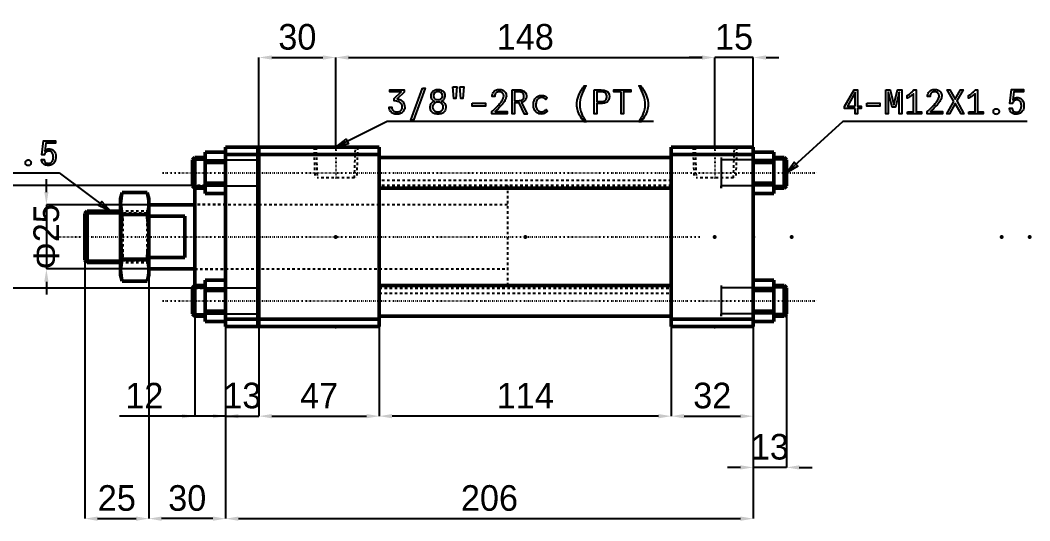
# Model space of a CAD drawing. Header units: millimetres. Extents: x -38 to 576, y -500 to 88.
# Drawn here: x 181.8 to 576, y -107.3 to 88.1 of the extents above; entities that cross this region are included whole.
import ezdxf

# ---------------------------------------------------------------- set-up
doc = ezdxf.new("R2010")
doc.units = ezdxf.units.MM
doc.linetypes.add('Center', pattern=[1.5, 0.45, -0.5, 0.05, -0.5])
doc.linetypes.add('Dashed', pattern=[2, 1, -1])
for name, color, linetype, lineweight in [('2d ConnectionPoints', 7, 'Continuous', 50), ('AM_0', 7, 'Continuous', 50), ('AM_5', 3, 'Continuous', 25), ('AM_7', 7, 'Center', 25), ('AM_9', 6, 'Dashed', 25)]:
    doc.layers.add(name, color=color, linetype=linetype, lineweight=lineweight)
doc.dimstyles.new('ISO-25', dxfattribs={"dimtxt": 2.5, "dimasz": 2.5, "dimexe": 1.25, "dimexo": 0.625, "dimtad": 1, "dimtxsty": 'Standard', "dimcen": 2.5, "dimadec": 0, "dimazin": 0, "dimtfac": 1, "dimtmove": 0, "dimatfit": 3, "dimfxl": 1, "dimarcsym": 0})

# ---------------------------------------------------------------- blocks, each defined once
blk = doc.blocks.new('1_HC_M20X1_5NUT_0_in_HC210_A_SD_40_50_0_A_0__2')
at = {"layer": 'AM_0'}
for p, q in [((-53.38, 17.32), (-54, 15)), ((-53.38, 17.32), (-43.62, 17.32)), ((-43, 15), (-43.62, 17.32)), ((-54, 15), (-54, -15)), ((-43, 15), (-43, -15)), ((-53.38, 8.66), (-43.62, 8.66)), ((-53.38, -8.66), (-43.62, -8.66)), ((-54, -15), (-53.38, -17.32)), ((-43.62, -17.32), (-43, -15)), ((-53.38, -17.32), (-43.62, -17.32))]:
    blk.add_line(p, q, dxfattribs=at)
for points in [[(-53.38, 17.32), (-53.64, 16.24), (-53.83, 15.17), (-53.96, 14.08), (-54, 12.99)], [(-43, 12.99), (-43.04, 14.07), (-43.16, 15.16), (-43.36, 16.24), (-43.62, 17.32)], [(-54, 12.99), (-53.96, 11.91), (-53.84, 10.83), (-53.64, 9.74), (-53.38, 8.66)], [(-43.62, 8.66), (-43.36, 9.74), (-43.17, 10.82), (-43.04, 11.9), (-43, 12.99)], [(-53.38, 8.66), (-53.64, 6.51), (-53.83, 4.35), (-53.96, 2.18), (-54, 0)], [(-43, 0), (-43.04, 2.23), (-43.17, 4.46), (-43.37, 6.56), (-43.62, 8.66)], [(-54, 0), (-53.96, -2.23), (-53.83, -4.46), (-53.63, -6.56), (-53.38, -8.66)], [(-43.62, -8.66), (-43.36, -6.51), (-43.17, -4.35), (-43.04, -2.18), (-43, 0)], [(-53.38, -8.66), (-53.64, -9.74), (-53.83, -10.82), (-53.96, -11.9), (-54, -12.99)], [(-43, -12.99), (-43.04, -11.91), (-43.16, -10.83), (-43.36, -9.74), (-43.62, -8.66)], [(-54, -12.99), (-53.96, -14.07), (-53.84, -15.16), (-53.64, -16.24), (-53.38, -17.32)], [(-43.62, -17.32), (-43.36, -16.24), (-43.17, -15.17), (-43.04, -14.08), (-43, -12.99)]]:
    blk.add_lwpolyline(points, dxfattribs=at)
at = {"layer": 'AM_5', "linetype": 'Dashed'}
for p, q in [((-43, 10), (-54, 10)), ((-43, -10), (-54, -10))]:
    blk.add_line(p, q, dxfattribs=at)
at = {"layer": 'AM_9'}
for p, q in [((-53.19, 9.19), (-54, 10)), ((-43.81, 9.19), (-53.19, 9.19)), ((-53.19, 9.19), (-53.19, -9.19)), ((-43, 10), (-43.81, 9.19)), ((-43.81, 9.19), (-43.81, -9.19)), ((-54, -10), (-53.19, -9.19)), ((-53.19, -9.19), (-43.81, -9.19)), ((-43.81, -9.19), (-43, -10))]:
    blk.add_line(p, q, dxfattribs=at)
blk = doc.blocks.new('2_HC210_A__40_50_0SD__rod__0_in_HC210_A_SD_40_50_0_A_0__2')
at = {"layer": 'AM_0'}
for p, q in [((-25, 12.5), (-43, 12.5)), ((-67.08, 10), (-68, 9.08)), ((-68, 9.08), (-68, -9.08)), ((-54, 10), (-67.08, 10)), ((-67.08, 10), (-67.08, -10)), ((-29, 8.12), (-43, 8.12)), ((-29, -8.12), (-29, 8.12)), ((-68, -9.08), (-67.08, -10)), ((-67.08, -10), (-54, -10)), ((-29, -8.12), (-43, -8.12)), ((-43, -12.5), (-25, -12.5))]:
    blk.add_line(p, q, dxfattribs=at)
at = {"layer": 'AM_5'}
for p, q in [((-68, 9.08), (-54, 9.08)), ((-68, -9.08), (-54, -9.08))]:
    blk.add_line(p, q, dxfattribs=at)
at = {"layer": 'AM_5', "linetype": 'Dashed'}
for p, q in [((-54, 9.08), (-43, 9.08)), ((-43, 10), (-43, 9.08)), ((-54, -9.08), (-43, -9.08)), ((-43, -10), (-43, -9.08))]:
    blk.add_line(p, q, dxfattribs=at)
at = {"layer": 'AM_7'}
blk.add_line((-79.45, 0), (172.45, 0), dxfattribs=at)
at = {"layer": 'AM_9'}
for p, q in [((161, 20), (97, 20)), ((97, 20), (97, -20)), ((97, 12.5), (-25, 12.5)), ((-43, 10), (-54, 10)), ((-54, -10), (-43, -10)), ((-25, -12.5), (97, -12.5)), ((97, -20), (161, -20))]:
    blk.add_line(p, q, dxfattribs=at)
blk = doc.blocks.new('3_A__SD_40_50_A___0__0_in_HC210_A_SD_40_50_0_A_0__2')
at = {"layer": 'AM_0'}
for p, q in [((-21, 33.03), (-13, 33.03)), ((-21, 16.97), (-21, 33.03)), ((-0.5, 35), (-13, 35)), ((-13, -35), (-13, 35)), ((-0.5, 32.17), (-13, 32.17)), ((-0.5, 35), (-0.5, -35)), ((-0.5, 33), (0, 33)), ((47, 35), (0, 35)), ((0, 35), (0, -35)), ((47, 32.17), (0, 32.17)), ((47, -35), (47, 35)), ((161, -35), (161, 35)), ((193, 35), (161, 35)), ((193, 32.17), (161, 32.17)), ((193, -35), (193, 35)), ((201, 33.03), (193, 33.03)), ((201, 16.97), (201, 33.03)), ((-25.08, 31), (-26, 30.08)), ((-26, 30.08), (-26, 19.92)), ((-21, 31), (-25.08, 31)), ((-25.08, 31), (-25.08, 19)), ((-21, 29.01), (-13, 29.01)), ((0, 31), (-0.5, 31)), ((161, 31), (47, 31)), ((201, 29.01), (193, 29.01)), ((205.08, 31), (201, 31)), ((206, 30.08), (205.08, 31)), ((205.08, 31), (205.08, 19)), ((206, 30.08), (206, 19.92)), ((-0.5, 25.1), (0, 25.1)), ((-26, 19.92), (-25.08, 19)), ((-21, 20.99), (-13, 20.99)), ((-0.5, 23.1), (0, 23.1)), ((201, 20.99), (193, 20.99)), ((205.08, 19), (206, 19.92)), ((-25.08, 19), (-21, 19)), ((-25, -19), (-25, 19)), ((-21, 16.97), (-13, 16.97)), ((47, 19), (161, 19)), ((201, 16.97), (193, 16.97)), ((201, 19), (205.08, 19)), ((-25.08, -19), (-26, -19.92)), ((-21, -19), (-25.08, -19)), ((-25.08, -19), (-25.08, -31)), ((-21, -16.92), (-13, -16.92)), ((-21, -33.08), (-21, -16.92)), ((161, -19), (47, -19)), ((201, -16.92), (193, -16.92)), ((201, -33.08), (201, -16.92)), ((205.08, -19), (201, -19)), ((206, -19.92), (205.08, -19)), ((205.08, -19), (205.08, -31)), ((-26, -19.92), (-26, -30.08)), ((-21, -20.96), (-13, -20.96)), ((-0.5, -23.1), (0, -23.1)), ((201, -20.96), (193, -20.96)), ((206, -19.92), (206, -30.08)), ((0, -25.1), (-0.5, -25.1)), ((-26, -30.08), (-25.08, -31)), ((-25.08, -31), (-21, -31)), ((-21, -29.04), (-13, -29.04)), ((-0.5, -31), (0, -31)), ((47, -31), (161, -31)), ((201, -29.04), (193, -29.04)), ((201, -31), (205.08, -31)), ((205.08, -31), (206, -30.08)), ((-21, -33.08), (-13, -33.08)), ((-0.5, -32.17), (-13, -32.17)), ((-0.5, -35), (-13, -35)), ((-0.5, -33), (0, -33)), ((47, -32.17), (0, -32.17)), ((47, -35), (0, -35)), ((193, -32.17), (161, -32.17)), ((193, -35), (161, -35)), ((201, -33.08), (193, -33.08))]:
    blk.add_line(p, q, dxfattribs=at)
at = {"layer": 'AM_5', "linetype": 'Dashed'}
for p, q in [((21.47, 35), (21.84, 23)), ((38.53, 35), (38.16, 23)), ((169.47, 35), (169.84, 23)), ((186.53, 35), (186.16, 23))]:
    blk.add_line(p, q, dxfattribs=at)
at = {"layer": 'AM_5'}
for p, q in [((-26, 30.08), (-0.5, 30.08)), ((-0.5, 31), (-0.5, 30.08)), ((-0.5, 31), (-0.5, 19)), ((180.5, 31), (180.5, 30.08)), ((180.5, 31), (180.5, 19)), ((206, 30.08), (180.5, 30.08)), ((-26, 19.92), (-0.5, 19.92)), ((-0.5, 19), (-0.5, 19.92)), ((206, 19.92), (180.5, 19.92)), ((180.5, 19), (180.5, 19.92)), ((-0.5, -19), (-0.5, -19.92)), ((-0.5, -19), (-0.5, -31)), ((180.5, -19), (180.5, -19.92)), ((180.5, -19), (180.5, -31)), ((-26, -19.92), (-0.5, -19.92)), ((206, -19.92), (180.5, -19.92)), ((-26, -30.08), (-0.5, -30.08)), ((-0.5, -31), (-0.5, -30.08)), ((206, -30.08), (180.5, -30.08)), ((180.5, -31), (180.5, -30.08))]:
    blk.add_line(p, q, dxfattribs=at)
at = {"layer": 'AM_7'}
for p, q in [((30, 35.6), (30, 22.4)), ((178, 35.6), (178, 22.4)), ((-37.6, 25), (217.6, 25)), ((-37.6, -25), (217.6, -25))]:
    blk.add_line(p, q, dxfattribs=at)
at = {"layer": 'AM_9'}
for p, q in [((22.33, 35), (22.7, 23)), ((37.3, 23), (37.67, 35)), ((170.33, 35), (170.7, 23)), ((185.3, 23), (185.67, 35)), ((-25, 19), (-25, 20)), ((-13, 20), (-25, 20)), ((37.3, 23), (22.7, 23)), ((161, 22), (47, 22)), ((161, 20), (47, 20)), ((185.3, 23), (170.7, 23)), ((-13, 12.6), (-25, 12.6)), ((47, 12.5), (-13, 12.5)), ((-25, -12.6), (-13, -12.6)), ((-13, -12.5), (47, -12.5)), ((-25, -20), (-25, -19)), ((-25, -20), (-13, -20)), ((47, -20), (161, -20)), ((47, -22), (161, -22))]:
    blk.add_line(p, q, dxfattribs=at)
blk = doc.blocks.new('*D24')
at = {"layer": 'AM_5', "color": 0, "lineweight": -2}
for p, q in [((274.98, 38.5), (274.98, 73.5)), ((279.98, 73.5), (299.98, 73.5)), ((304.98, 38.5), (304.98, 73.5))]:
    blk.add_line(p, q, dxfattribs=at)
at = {"layer": 'AM_5', "color": 0}
for points in [[(279.98, 74.33), (279.98, 72.66), (274.98, 73.5)], [(299.98, 72.66), (299.98, 74.33), (304.98, 73.5)]]:
    blk.add_solid(points, dxfattribs=at)
at = {"layer": 'Defpoints', "color": 0}
for p in [(304.98, 73.5), (274.98, 38.5), (304.98, 38.5)]:
    blk.add_point(p, dxfattribs=at)
at = {"layer": 'AM_5', "color": 0, "insert": (289.98, 81.5), "char_height": 10, "attachment_point": 5}
blk.add_mtext('30', dxfattribs=at)
blk = doc.blocks.new('*D25')
at = {"layer": 'AM_5', "color": 0, "lineweight": -2}
for p, q in [((304.98, 38.5), (304.98, 73.5)), ((309.98, 73.5), (447.98, 73.5)), ((452.98, 38.5), (452.98, 73.5))]:
    blk.add_line(p, q, dxfattribs=at)
at = {"layer": 'AM_5', "color": 0}
for points in [[(309.98, 74.33), (309.98, 72.66), (304.98, 73.5)], [(447.98, 72.66), (447.98, 74.33), (452.98, 73.5)]]:
    blk.add_solid(points, dxfattribs=at)
at = {"layer": 'Defpoints', "color": 0}
for p in [(452.98, 73.5), (304.98, 38.5), (452.98, 38.5)]:
    blk.add_point(p, dxfattribs=at)
at = {"layer": 'AM_5', "color": 0, "insert": (378.98, 81.5), "char_height": 10, "attachment_point": 5}
blk.add_mtext('148', dxfattribs=at)
blk = doc.blocks.new('*D26')
at = {"layer": 'AM_5', "color": 0, "lineweight": -2}
for p, q in [((447.98, 73.5), (442.98, 73.5)), ((452.98, 38.5), (452.98, 73.5)), ((467.98, 73.5), (452.98, 73.5)), ((467.98, 38.5), (467.98, 73.5)), ((472.98, 73.5), (477.98, 73.5))]:
    blk.add_line(p, q, dxfattribs=at)
at = {"layer": 'AM_5', "color": 0}
for points in [[(447.98, 72.66), (447.98, 74.33), (452.98, 73.5)], [(472.98, 74.33), (472.98, 72.66), (467.98, 73.5)]]:
    blk.add_solid(points, dxfattribs=at)
at = {"layer": 'Defpoints', "color": 0}
for p in [(452.98, 73.5), (452.98, 38.5), (467.98, 38.5)]:
    blk.add_point(p, dxfattribs=at)
at = {"layer": 'AM_5', "color": 0, "insert": (460.48, 81.5), "char_height": 10, "attachment_point": 5}
blk.add_mtext('15', dxfattribs=at)
blk = doc.blocks.new('*D27')
at = {"layer": 'AM_5', "color": 0, "lineweight": -2}
for p, q in [((249.98, -16.5), (249.98, -66.5)), ((261.98, -31.5), (261.98, -66.5)), ((249.98, -66.5), (220.55, -66.5)), ((261.98, -66.5), (249.98, -66.5)), ((266.98, -66.5), (271.98, -66.5))]:
    blk.add_line(p, q, dxfattribs=at)
at = {"layer": 'AM_5', "color": 0}
for points in [[(244.98, -67.34), (244.98, -65.67), (249.98, -66.5)], [(266.98, -65.67), (266.98, -67.34), (261.98, -66.5)]]:
    blk.add_solid(points, dxfattribs=at)
at = {"layer": 'Defpoints', "color": 0}
for p in [(249.98, -16.5), (261.98, -31.5), (249.98, -66.5)]:
    blk.add_point(p, dxfattribs=at)
at = {"layer": 'AM_5', "color": 0, "insert": (230.21, -58.5), "char_height": 10, "attachment_point": 5}
blk.add_mtext('12', dxfattribs=at)
blk = doc.blocks.new('*D28')
at = {"layer": 'AM_5', "color": 0, "lineweight": -2}
for p, q in [((261.98, -31.5), (261.98, -66.5)), ((274.98, -31.5), (274.98, -66.5)), ((256.98, -66.5), (251.98, -66.5)), ((261.98, -66.5), (274.98, -66.5)), ((279.98, -66.5), (284.98, -66.5))]:
    blk.add_line(p, q, dxfattribs=at)
at = {"layer": 'AM_5', "color": 0}
for points in [[(256.98, -67.34), (256.98, -65.67), (261.98, -66.5)], [(279.98, -65.67), (279.98, -67.34), (274.98, -66.5)]]:
    blk.add_solid(points, dxfattribs=at)
at = {"layer": 'Defpoints', "color": 0}
for p in [(261.98, -31.5), (274.98, -31.5), (274.98, -66.5)]:
    blk.add_point(p, dxfattribs=at)
at = {"layer": 'AM_5', "color": 0, "insert": (268.48, -58.5), "char_height": 10, "attachment_point": 5}
blk.add_mtext('13', dxfattribs=at)
blk = doc.blocks.new('*D29')
at = {"layer": 'AM_5', "color": 0, "lineweight": -2}
for p, q in [((274.98, -31.5), (274.98, -66.5)), ((321.98, -31.5), (321.98, -66.5)), ((279.98, -66.5), (316.98, -66.5))]:
    blk.add_line(p, q, dxfattribs=at)
at = {"layer": 'AM_5', "color": 0}
for points in [[(279.98, -65.67), (279.98, -67.34), (274.98, -66.5)], [(316.98, -67.34), (316.98, -65.67), (321.98, -66.5)]]:
    blk.add_solid(points, dxfattribs=at)
at = {"layer": 'Defpoints', "color": 0}
for p in [(274.98, -31.5), (321.98, -31.5), (321.98, -66.5)]:
    blk.add_point(p, dxfattribs=at)
at = {"layer": 'AM_5', "color": 0, "insert": (298.48, -58.5), "char_height": 10, "attachment_point": 5}
blk.add_mtext('47', dxfattribs=at)
blk = doc.blocks.new('*D30')
at = {"layer": 'AM_5', "color": 0, "lineweight": -2}
for p, q in [((435.98, -31.5), (435.98, -66.5)), ((467.98, -31.5), (467.98, -66.5)), ((440.98, -66.5), (462.98, -66.5))]:
    blk.add_line(p, q, dxfattribs=at)
at = {"layer": 'AM_5', "color": 0}
for points in [[(440.98, -65.67), (440.98, -67.34), (435.98, -66.5)], [(462.98, -67.34), (462.98, -65.67), (467.98, -66.5)]]:
    blk.add_solid(points, dxfattribs=at)
at = {"layer": 'Defpoints', "color": 0}
for p in [(435.98, -31.5), (467.98, -31.5), (467.98, -66.5)]:
    blk.add_point(p, dxfattribs=at)
at = {"layer": 'AM_5', "color": 0, "insert": (451.98, -58.5), "char_height": 10, "attachment_point": 5}
blk.add_mtext('32', dxfattribs=at)
blk = doc.blocks.new('*D31')
at = {"layer": 'AM_5', "color": 0, "lineweight": -2}
for p, q in [((321.98, -31.5), (321.98, -66.5)), ((435.98, -31.5), (435.98, -66.5)), ((430.98, -66.5), (326.98, -66.5))]:
    blk.add_line(p, q, dxfattribs=at)
at = {"layer": 'AM_5', "color": 0}
for points in [[(326.98, -65.67), (326.98, -67.34), (321.98, -66.5)], [(430.98, -67.34), (430.98, -65.67), (435.98, -66.5)]]:
    blk.add_solid(points, dxfattribs=at)
at = {"layer": 'Defpoints', "color": 0}
for p in [(321.98, -31.5), (435.98, -31.5), (321.98, -66.5)]:
    blk.add_point(p, dxfattribs=at)
at = {"layer": 'AM_5', "color": 0, "insert": (378.98, -58.5), "char_height": 10, "attachment_point": 5}
blk.add_mtext('114', dxfattribs=at)
blk = doc.blocks.new('*D32')
at = {"layer": 'AM_5', "color": 0, "lineweight": -2}
for p, q in [((480.98, -21.5), (480.98, -86.5)), ((467.98, -31.5), (467.98, -86.5)), ((462.98, -86.5), (457.98, -86.5)), ((480.98, -86.5), (467.98, -86.5)), ((485.98, -86.5), (490.98, -86.5))]:
    blk.add_line(p, q, dxfattribs=at)
at = {"layer": 'AM_5', "color": 0}
for points in [[(462.98, -87.34), (462.98, -85.67), (467.98, -86.5)], [(485.98, -85.67), (485.98, -87.34), (480.98, -86.5)]]:
    blk.add_solid(points, dxfattribs=at)
at = {"layer": 'Defpoints', "color": 0}
for p in [(480.98, -21.5), (467.98, -31.5), (467.98, -86.5)]:
    blk.add_point(p, dxfattribs=at)
at = {"layer": 'AM_5', "color": 0, "insert": (474.48, -78.5), "char_height": 10, "attachment_point": 5}
blk.add_mtext('13', dxfattribs=at)
blk = doc.blocks.new('*D33')
at = {"layer": 'AM_5', "color": 0, "lineweight": -2}
for p, q in [((206.98, -6.5), (206.98, -106.5)), ((231.98, -9), (231.98, -106.5)), ((211.98, -106.5), (226.98, -106.5))]:
    blk.add_line(p, q, dxfattribs=at)
at = {"layer": 'AM_5', "color": 0}
for points in [[(211.98, -105.67), (211.98, -107.34), (206.98, -106.5)], [(226.98, -107.34), (226.98, -105.67), (231.98, -106.5)]]:
    blk.add_solid(points, dxfattribs=at)
at = {"layer": 'Defpoints', "color": 0}
for p in [(206.98, -6.5), (231.98, -9), (231.98, -106.5)]:
    blk.add_point(p, dxfattribs=at)
at = {"layer": 'AM_5', "color": 0, "insert": (219.48, -98.5), "char_height": 10, "attachment_point": 5}
blk.add_mtext('25', dxfattribs=at)
blk = doc.blocks.new('*D34')
at = {"layer": 'AM_5', "color": 0, "lineweight": -2}
for p, q in [((231.98, -9), (231.98, -106.5)), ((261.98, -31.5), (261.98, -106.5)), ((256.98, -106.5), (236.98, -106.5))]:
    blk.add_line(p, q, dxfattribs=at)
at = {"layer": 'AM_5', "color": 0}
for points in [[(236.98, -105.67), (236.98, -107.34), (231.98, -106.5)], [(256.98, -107.34), (256.98, -105.67), (261.98, -106.5)]]:
    blk.add_solid(points, dxfattribs=at)
at = {"layer": 'Defpoints', "color": 0}
for p in [(231.98, -9), (261.98, -31.5), (231.98, -106.5)]:
    blk.add_point(p, dxfattribs=at)
at = {"layer": 'AM_5', "color": 0, "insert": (246.98, -98.5), "char_height": 10, "attachment_point": 5}
blk.add_mtext('30', dxfattribs=at)
blk = doc.blocks.new('*D35')
at = {"layer": 'AM_5', "color": 0, "lineweight": -2}
for p, q in [((261.98, -31.5), (261.98, -106.5)), ((467.98, -31.5), (467.98, -106.5)), ((266.98, -106.5), (462.98, -106.5))]:
    blk.add_line(p, q, dxfattribs=at)
at = {"layer": 'AM_5', "color": 0}
for points in [[(266.98, -105.67), (266.98, -107.34), (261.98, -106.5)], [(462.98, -107.34), (462.98, -105.67), (467.98, -106.5)]]:
    blk.add_solid(points, dxfattribs=at)
at = {"layer": 'Defpoints', "color": 0}
for p in [(261.98, -31.5), (467.98, -31.5), (467.98, -106.5)]:
    blk.add_point(p, dxfattribs=at)
at = {"layer": 'AM_5', "color": 0, "insert": (364.98, -98.5), "char_height": 10, "attachment_point": 5}
blk.add_mtext('206', dxfattribs=at)
blk = doc.blocks.new('*D36')
at = {"layer": 'AM_5', "color": 0, "lineweight": -2}
for p, q in [((191.98, 21), (191.98, 26)), ((231.98, 16), (191.98, 16)), ((191.98, 16), (191.98, -9)), ((231.98, -9), (191.98, -9)), ((191.98, -14), (191.98, -19))]:
    blk.add_line(p, q, dxfattribs=at)
at = {"layer": 'AM_5', "color": 0}
for points in [[(191.15, 21), (192.81, 21), (191.98, 16)], [(192.81, -14), (191.15, -14), (191.98, -9)]]:
    blk.add_solid(points, dxfattribs=at)
at = {"layer": 'Defpoints', "color": 0}
for p in [(231.98, 16), (191.98, -9), (231.98, -9)]:
    blk.add_point(p, dxfattribs=at)
at = {"layer": 'AM_5', "color": 0, "insert": (191.98, 3.5), "char_height": 10, "attachment_point": 5, "rotation": 90}
blk.add_mtext('Φ25', dxfattribs=at)
blk = doc.blocks.new('*D37')
at = {"layer": 'AM_5', "color": 0, "lineweight": -2}
for p, q in [((171.98, 28.5), (171.98, 33.5)), ((249.98, 23.5), (171.98, 23.5)), ((171.98, 23.5), (171.98, 20)), ((171.98, -16.5), (171.98, -13.01)), ((249.98, -16.5), (171.98, -16.5)), ((171.98, -21.5), (171.98, -26.5))]:
    blk.add_line(p, q, dxfattribs=at)
at = {"layer": 'AM_5', "color": 0}
for points in [[(171.15, 28.5), (172.81, 28.5), (171.98, 23.5)], [(172.81, -21.5), (171.15, -21.5), (171.98, -16.5)]]:
    blk.add_solid(points, dxfattribs=at)
at = {"layer": 'Defpoints', "color": 0}
for p in [(249.98, 23.5), (171.98, -16.5), (249.98, -16.5)]:
    blk.add_point(p, dxfattribs=at)
at = {"layer": 'AM_5', "color": 0, "insert": (171.98, 3.5), "char_height": 10, "attachment_point": 5, "rotation": 90}
blk.add_mtext('Φ40', dxfattribs=at)

msp = doc.modelspace()

# ---------------------------------------------------------------- linework, layer by layer
at = {"layer": '2d ConnectionPoints'}
for p in [(304.98, 38.496), (452.98, 38.496), (220.98, 3.496), (231.98, 3.496), (274.98, 3.496), (274.98, 3.496), (304.98, 3.496), (304.98, 3.496), (378.98, 3.496), (452.98, 3.496), (452.98, 3.496), (467.98, 3.496), (482.98, 3.496), (564.98, 3.496), (575.98, 3.496), (304.98, -31.504), (452.98, -31.504)]:
    msp.add_point(p, dxfattribs=at)
at = {"layer": 'AM_5'}
for p, q in [((324.98, 48.496), (304.98, 38.496)), ((428.98, 48.496), (324.98, 48.496)), ((502.98, 48.496), (480.98, 28.496)), ((574.98, 48.496), (502.98, 48.496)), ((124.98, 28.496), (196.98, 28.496)), ((196.98, 28.496), (216.98, 13.496))]:
    msp.add_line(p, q, dxfattribs=at)
for points in [[(326.845, 54.109), (326.845, 54.109), (326.856, 53.888), (326.914, 53.579), (326.914, 53.579), (327.022, 53.295), (327.121, 53.121), (327.121, 53.121), (327.239, 52.96), (327.444, 52.747), (327.444, 52.747), (327.682, 52.57), (327.859, 52.471), (327.859, 52.471), (328.046, 52.389), (328.337, 52.3), (328.337, 52.3), (328.639, 52.252), (328.847, 52.243), (328.847, 52.243), (329.068, 52.252), (329.388, 52.301), (329.388, 52.301), (329.696, 52.391), (329.894, 52.474), (329.894, 52.474), (330.081, 52.574), (330.332, 52.753), (330.332, 52.753), (330.549, 52.968), (330.674, 53.13), (330.674, 53.13), (330.779, 53.306), (330.893, 53.588), (330.893, 53.588), (330.954, 53.893), (330.966, 54.109), (330.966, 54.109), (330.95, 54.416), (330.864, 54.841), (330.864, 54.841), (330.704, 55.222), (330.557, 55.451), (330.557, 55.451), (330.381, 55.66), (330.071, 55.932), (330.071, 55.932), (329.708, 56.155), (329.435, 56.276), (329.435, 56.276), (329.143, 56.376), (328.676, 56.484), (328.676, 56.484), (328.174, 56.542), (327.82, 56.553), (327.82, 57.463), (330.459, 60.05), (326.052, 60.05), (326.052, 60.921), (331.694, 60.921), (331.694, 60.011), (328.997, 57.346), (328.997, 57.346), (329.585, 57.21), (330.335, 56.916), (330.335, 56.916), (330.925, 56.514), (331.229, 56.185), (331.229, 56.185), (331.471, 55.821), (331.734, 55.226), (331.734, 55.226), (331.875, 54.575), (331.902, 54.109), (331.902, 54.109), (331.884, 53.772), (331.788, 53.304), (331.788, 53.304), (331.611, 52.877), (331.447, 52.617), (331.447, 52.617), (331.255, 52.378), (330.926, 52.067), (330.926, 52.067), (330.551, 51.811), (330.274, 51.671), (330.274, 51.671), (329.984, 51.557), (329.538, 51.432), (329.538, 51.432), (329.081, 51.365), (328.769, 51.353), (328.769, 51.353), (328.466, 51.365), (328.027, 51.432), (328.027, 51.432), (327.606, 51.554), (327.336, 51.668), (327.336, 51.668), (327.08, 51.806), (326.735, 52.06), (326.735, 52.06), (326.436, 52.37), (326.263, 52.607), (326.263, 52.607), (326.117, 52.867), (325.959, 53.295), (325.959, 53.295), (325.873, 53.768), (325.857, 54.109), (326.845, 54.109)], [(338.843, 61.571), (339.831, 61.571), (335.268, 49.026), (334.28, 49.026), (338.843, 61.571)], [(344.893, 51.392), (344.893, 51.392), (344.565, 51.403), (344.095, 51.461), (344.095, 51.461), (343.649, 51.569), (343.365, 51.668), (343.365, 51.668), (343.098, 51.791), (342.738, 52.025), (342.738, 52.025), (342.427, 52.316), (342.247, 52.542), (342.247, 52.542), (342.095, 52.794), (341.93, 53.22), (341.93, 53.22), (341.841, 53.703), (341.825, 54.057), (341.825, 54.057), (341.842, 54.395), (341.931, 54.866), (341.931, 54.866), (342.097, 55.292), (342.25, 55.552), (342.25, 55.552), (342.432, 55.788), (342.748, 56.091), (342.748, 56.091), (343.117, 56.334), (343.391, 56.462), (343.391, 56.462), (342.977, 56.744), (342.528, 57.297), (342.528, 57.297), (342.287, 58.007), (342.241, 58.568), (342.241, 58.568), (342.256, 58.883), (342.335, 59.317), (342.335, 59.317), (342.482, 59.705), (342.618, 59.939), (342.618, 59.939), (342.778, 60.152), (343.052, 60.428), (343.052, 60.428), (343.368, 60.653), (343.602, 60.774), (343.602, 60.774), (343.848, 60.874), (344.229, 60.982), (344.229, 60.982), (344.623, 61.04), (344.893, 61.051), (344.893, 61.051), (345.176, 61.04), (345.585, 60.987), (345.585, 60.987), (345.972, 60.886), (346.219, 60.794), (346.219, 60.794), (346.451, 60.68), (346.764, 60.469), (346.764, 60.469), (347.034, 60.208), (347.19, 60.007), (347.19, 60.007), (347.323, 59.786), (347.466, 59.415), (347.466, 59.415), (347.543, 59), (347.558, 58.698), (347.558, 58.698), (347.545, 58.401), (347.478, 57.982), (347.478, 57.982), (347.354, 57.595), (347.239, 57.355), (347.239, 57.355), (347.101, 57.134), (346.854, 56.843), (346.854, 56.843), (346.559, 56.601), (346.336, 56.468), (346.336, 56.468), (346.615, 56.332), (346.99, 56.085), (346.99, 56.085), (347.313, 55.786), (347.499, 55.558), (347.499, 55.558), (347.656, 55.311), (347.826, 54.913), (347.826, 54.913), (347.917, 54.481), (347.935, 54.174), (347.935, 54.174), (347.918, 53.8), (347.829, 53.291), (347.829, 53.291), (347.664, 52.845), (347.512, 52.581), (347.512, 52.581), (347.333, 52.345), (347.024, 52.043), (347.024, 52.043), (346.668, 51.801), (346.404, 51.674), (346.404, 51.674), (346.124, 51.573), (345.683, 51.462), (345.683, 51.462), (345.217, 51.403), (344.893, 51.392)], [(344.893, 57.04), (344.893, 57.04), (345.211, 57.056), (345.634, 57.139), (345.634, 57.139), (345.991, 57.294), (346.193, 57.437), (346.193, 57.437), (346.361, 57.607), (346.544, 57.908), (346.544, 57.908), (346.642, 58.262), (346.661, 58.529), (346.661, 58.529), (346.642, 58.825), (346.547, 59.218), (346.547, 59.218), (346.369, 59.55), (346.206, 59.738), (346.206, 59.738), (346.007, 59.895), (345.65, 60.064), (345.65, 60.064), (345.22, 60.156), (344.893, 60.173), (344.893, 60.173), (344.575, 60.156), (344.155, 60.063), (344.155, 60.063), (343.803, 59.89), (343.606, 59.731), (343.606, 59.731), (343.442, 59.541), (343.264, 59.203), (343.264, 59.203), (343.169, 58.804), (343.151, 58.503), (343.151, 58.503), (343.168, 58.239), (343.262, 57.889), (343.262, 57.889), (343.436, 57.594), (343.596, 57.427), (343.596, 57.427), (343.79, 57.288), (344.143, 57.137), (344.143, 57.137), (344.568, 57.056), (344.893, 57.04)], [(350.748, 62.091), (352.269, 62.091), (351.853, 57.528), (351.073, 57.528), (350.748, 62.091)], [(353.478, 62.091), (355.012, 62.091), (354.557, 57.528), (353.803, 57.528), (353.478, 62.091)], [(366.273, 52.718), (366.273, 52.718), (366.701, 53.109), (367.311, 53.681), (367.311, 53.681), (367.883, 54.234), (368.243, 54.593), (368.243, 54.593), (368.587, 54.955), (369.081, 55.523), (369.081, 55.523), (369.547, 56.123), (369.842, 56.54), (369.842, 56.54), (370.101, 56.955), (370.383, 57.547), (370.383, 57.547), (370.534, 58.102), (370.563, 58.451), (370.563, 58.451), (370.554, 58.647), (370.508, 58.924), (370.508, 58.924), (370.422, 59.181), (370.342, 59.341), (370.342, 59.341), (370.247, 59.49), (370.08, 59.687), (370.08, 59.687), (369.882, 59.853), (369.734, 59.946), (369.734, 59.946), (369.576, 60.023), (369.324, 60.107), (369.324, 60.107), (369.055, 60.152), (368.867, 60.16), (368.867, 60.16), (368.658, 60.151), (368.363, 60.105), (368.363, 60.105), (368.089, 60.019), (367.918, 59.939), (367.918, 59.939), (367.758, 59.843), (367.547, 59.669), (367.547, 59.669), (367.368, 59.459), (367.268, 59.299), (367.268, 59.299), (367.183, 59.125), (367.092, 58.842), (367.092, 58.842), (367.043, 58.53), (367.034, 58.308), (366.059, 58.308), (366.059, 58.308), (366.074, 58.641), (366.153, 59.106), (366.153, 59.106), (366.3, 59.527), (366.436, 59.783), (366.436, 59.783), (366.597, 60.018), (366.878, 60.326), (366.878, 60.326), (367.207, 60.58), (367.453, 60.719), (367.453, 60.719), (367.714, 60.834), (368.126, 60.958), (368.126, 60.958), (368.562, 61.025), (368.867, 61.038), (368.867, 61.038), (369.151, 61.026), (369.564, 60.963), (369.564, 60.963), (369.959, 60.846), (370.212, 60.739), (370.212, 60.739), (370.452, 60.608), (370.773, 60.37), (370.773, 60.37), (371.05, 60.081), (371.21, 59.861), (371.21, 59.861), (371.344, 59.622), (371.49, 59.231), (371.49, 59.231), (371.569, 58.803), (371.584, 58.496), (371.584, 58.496), (371.561, 58.15), (371.445, 57.617), (371.445, 57.617), (371.23, 57.069), (371.031, 56.696), (371.031, 56.696), (370.803, 56.324), (370.432, 55.787), (370.432, 55.787), (370.028, 55.273), (369.741, 54.944), (369.741, 54.944), (369.431, 54.609), (368.911, 54.067), (368.911, 54.067), (368.325, 53.477), (367.898, 53.056), (367.209, 52.38), (371.863, 52.373), (371.863, 51.496), (365.929, 51.496), (365.929, 52.406), (366.273, 52.718)], [(373.812, 60.921), (376.555, 60.921), (376.555, 60.921), (376.836, 60.91), (377.252, 60.852), (377.252, 60.852), (377.659, 60.746), (377.926, 60.648), (377.926, 60.648), (378.182, 60.526), (378.531, 60.299), (378.531, 60.299), (378.839, 60.017), (379.021, 59.799), (379.021, 59.799), (379.177, 59.558), (379.345, 59.152), (379.345, 59.152), (379.436, 58.694), (379.454, 58.36), (379.454, 58.36), (379.432, 57.991), (379.32, 57.491), (379.32, 57.491), (379.112, 57.053), (378.921, 56.796), (378.921, 56.796), (378.694, 56.568), (378.306, 56.279), (378.306, 56.279), (377.86, 56.055), (377.53, 55.942), (379.688, 51.431), (378.635, 51.431), (376.529, 55.786), (376.386, 55.786), (374.774, 55.786), (374.774, 51.496), (373.812, 51.496), (373.812, 60.921)], [(376.1, 56.631), (376.1, 56.631), (376.375, 56.636), (376.756, 56.661), (376.756, 56.661), (377.1, 56.708), (377.309, 56.751), (377.309, 56.751), (377.502, 56.809), (377.764, 56.936), (377.764, 56.936), (377.995, 57.11), (378.131, 57.251), (378.131, 57.251), (378.247, 57.418), (378.372, 57.722), (378.372, 57.722), (378.44, 58.091), (378.453, 58.373), (378.453, 58.373), (378.429, 58.732), (378.304, 59.186), (378.304, 59.186), (378.072, 59.538), (377.858, 59.715), (377.858, 59.715), (377.608, 59.854), (377.189, 60.005), (377.189, 60.005), (376.717, 60.086), (376.373, 60.102), (374.774, 60.102), (374.774, 56.631), (376.1, 56.631)], [(401.894, 48.337), (401.894, 48.337), (401.549, 48.818), (401.075, 49.514), (401.075, 49.514), (400.654, 50.178), (400.402, 50.602), (400.402, 50.602), (400.171, 51.021), (399.863, 51.659), (399.863, 51.659), (399.6, 52.307), (399.45, 52.744), (399.45, 52.744), (399.323, 53.185), (399.186, 53.857), (399.186, 53.857), (399.113, 54.539), (399.099, 54.999), (399.099, 54.999), (399.129, 55.725), (399.288, 56.834), (399.288, 56.834), (399.583, 57.967), (399.856, 58.737), (399.856, 58.737), (400.181, 59.503), (400.752, 60.618), (400.752, 60.618), (401.423, 61.694), (401.926, 62.39), (402.745, 62.39), (402.745, 62.39), (402.286, 61.679), (401.679, 60.601), (401.679, 60.601), (401.17, 59.509), (400.886, 58.772), (400.886, 58.772), (400.65, 58.036), (400.394, 56.945), (400.394, 56.945), (400.256, 55.87), (400.23, 55.162), (400.23, 55.162), (400.243, 54.742), (400.311, 54.088), (400.311, 54.088), (400.438, 53.406), (400.555, 52.935), (400.555, 52.935), (400.694, 52.459), (400.94, 51.744), (400.94, 51.744), (401.231, 51.031), (401.448, 50.556), (401.448, 50.556), (401.682, 50.088), (402.057, 49.408), (402.057, 49.408), (402.46, 48.756), (402.745, 48.337), (401.894, 48.337)], [(405.935, 60.921), (408.587, 60.921), (408.587, 60.921), (409.752, 60.812), (411.015, 60.238), (411.015, 60.238), (411.695, 59.174), (411.824, 58.191), (411.824, 58.191), (411.788, 57.64), (411.601, 56.94), (411.601, 56.94), (411.254, 56.394), (410.934, 56.114), (410.934, 56.114), (410.557, 55.893), (409.915, 55.653), (409.915, 55.653), (409.18, 55.524), (408.639, 55.5), (406.897, 55.5), (406.897, 51.496), (405.935, 51.496), (405.935, 60.921)], [(408.158, 56.306), (408.158, 56.306), (408.498, 56.311), (408.958, 56.337), (408.958, 56.337), (409.358, 56.387), (409.591, 56.432), (409.591, 56.432), (409.802, 56.495), (410.085, 56.631), (410.085, 56.631), (410.329, 56.818), (410.469, 56.972), (410.469, 56.972), (410.587, 57.153), (410.715, 57.486), (410.715, 57.486), (410.784, 57.892), (410.797, 58.204), (410.797, 58.204), (410.785, 58.492), (410.722, 58.873), (410.722, 58.873), (410.606, 59.194), (410.498, 59.374), (410.498, 59.374), (410.371, 59.529), (410.149, 59.723), (410.149, 59.723), (409.893, 59.869), (409.702, 59.939), (409.702, 59.939), (409.494, 59.993), (409.152, 60.051), (409.152, 60.051), (408.771, 60.083), (408.496, 60.089), (406.897, 60.089), (406.897, 56.306), (408.158, 56.306)], [(416.405, 60.076), (413.584, 60.076), (413.584, 60.921), (420.175, 60.921), (420.175, 60.076), (417.367, 60.076), (417.367, 51.496), (416.405, 51.496), (416.405, 60.076)], [(423.32, 48.337), (423.32, 48.337), (423.604, 48.756), (424.008, 49.408), (424.008, 49.408), (424.382, 50.088), (424.616, 50.556), (424.616, 50.556), (424.834, 51.031), (425.124, 51.744), (425.124, 51.744), (425.37, 52.459), (425.51, 52.935), (425.51, 52.935), (425.627, 53.406), (425.754, 54.088), (425.754, 54.088), (425.822, 54.742), (425.835, 55.162), (425.835, 55.162), (425.809, 55.87), (425.671, 56.945), (425.671, 56.945), (425.415, 58.036), (425.179, 58.772), (425.179, 58.772), (424.894, 59.509), (424.386, 60.601), (424.386, 60.601), (423.779, 61.679), (423.32, 62.39), (424.139, 62.39), (424.139, 62.39), (424.642, 61.694), (425.313, 60.618), (425.313, 60.618), (425.884, 59.503), (426.209, 58.737), (426.209, 58.737), (426.481, 57.967), (426.777, 56.834), (426.777, 56.834), (426.936, 55.725), (426.966, 54.999), (426.966, 54.999), (426.952, 54.539), (426.878, 53.857), (426.878, 53.857), (426.741, 53.185), (426.615, 52.744), (426.615, 52.744), (426.465, 52.307), (426.201, 51.659), (426.201, 51.659), (425.893, 51.021), (425.663, 50.602), (425.663, 50.602), (425.411, 50.178), (424.989, 49.514), (424.989, 49.514), (424.516, 48.818), (424.171, 48.337), (423.32, 48.337)], [(507.829, 53.576), (503.617, 53.576), (503.617, 54.421), (507.452, 60.921), (508.739, 60.921), (508.739, 54.453), (510.143, 54.453), (510.143, 53.576), (508.739, 53.576), (508.739, 51.496), (507.829, 51.496), (507.829, 53.576)], [(507.842, 54.453), (507.842, 59.829), (504.735, 54.453), (507.842, 54.453)], [(519.766, 60.921), (521.443, 60.921), (522.873, 55.032), (524.29, 60.921), (525.993, 60.921), (525.993, 51.496), (525.031, 51.496), (525.031, 59.933), (524.966, 59.9), (523.471, 54.161), (522.288, 54.161), (520.774, 59.9), (520.728, 59.926), (520.728, 51.496), (519.766, 51.496), (519.766, 60.921)], [(528.195, 52.328), (530.587, 52.328), (530.587, 59.361), (530.587, 59.361), (530.458, 59.231), (530.241, 59.029), (530.241, 59.029), (529.994, 58.818), (529.814, 58.672), (529.814, 58.672), (529.626, 58.527), (529.342, 58.321), (529.342, 58.321), (529.056, 58.129), (528.865, 58.009), (528.865, 58.009), (528.678, 57.9), (528.418, 57.768), (528.418, 57.768), (528.182, 57.674), (528.039, 57.632), (528.039, 58.62), (528.039, 58.62), (528.217, 58.704), (528.496, 58.864), (528.496, 58.864), (528.792, 59.065), (528.998, 59.221), (528.998, 59.221), (529.205, 59.388), (529.506, 59.648), (529.506, 59.648), (529.795, 59.917), (529.983, 60.102), (529.983, 60.102), (530.16, 60.284), (530.397, 60.54), (530.397, 60.54), (530.6, 60.776), (530.717, 60.921), (531.549, 60.921), (531.549, 52.328), (533.72, 52.328), (533.72, 51.496), (528.195, 51.496), (528.195, 52.328)], [(536.273, 52.718), (536.273, 52.718), (536.701, 53.109), (537.311, 53.681), (537.311, 53.681), (537.883, 54.234), (538.243, 54.593), (538.243, 54.593), (538.587, 54.955), (539.081, 55.523), (539.081, 55.523), (539.547, 56.123), (539.842, 56.54), (539.842, 56.54), (540.101, 56.955), (540.383, 57.547), (540.383, 57.547), (540.534, 58.102), (540.563, 58.451), (540.563, 58.451), (540.554, 58.647), (540.508, 58.924), (540.508, 58.924), (540.422, 59.181), (540.342, 59.341), (540.342, 59.341), (540.247, 59.49), (540.08, 59.687), (540.08, 59.687), (539.882, 59.853), (539.734, 59.946), (539.734, 59.946), (539.576, 60.023), (539.324, 60.107), (539.324, 60.107), (539.055, 60.152), (538.867, 60.16), (538.867, 60.16), (538.658, 60.151), (538.363, 60.105), (538.363, 60.105), (538.089, 60.019), (537.918, 59.939), (537.918, 59.939), (537.758, 59.843), (537.547, 59.669), (537.547, 59.669), (537.368, 59.459), (537.268, 59.299), (537.268, 59.299), (537.183, 59.125), (537.092, 58.842), (537.092, 58.842), (537.043, 58.53), (537.034, 58.308), (536.059, 58.308), (536.059, 58.308), (536.074, 58.641), (536.153, 59.106), (536.153, 59.106), (536.3, 59.527), (536.436, 59.783), (536.436, 59.783), (536.597, 60.018), (536.878, 60.326), (536.878, 60.326), (537.207, 60.58), (537.453, 60.719), (537.453, 60.719), (537.714, 60.834), (538.126, 60.958), (538.126, 60.958), (538.562, 61.025), (538.867, 61.038), (538.867, 61.038), (539.151, 61.026), (539.564, 60.963), (539.564, 60.963), (539.959, 60.846), (540.212, 60.739), (540.212, 60.739), (540.452, 60.608), (540.773, 60.37), (540.773, 60.37), (541.05, 60.081), (541.21, 59.861), (541.21, 59.861), (541.344, 59.622), (541.49, 59.231), (541.49, 59.231), (541.569, 58.803), (541.584, 58.496), (541.584, 58.496), (541.561, 58.15), (541.445, 57.617), (541.445, 57.617), (541.23, 57.069), (541.031, 56.696), (541.031, 56.696), (540.803, 56.324), (540.432, 55.787), (540.432, 55.787), (540.028, 55.273), (539.741, 54.944), (539.741, 54.944), (539.431, 54.609), (538.911, 54.067), (538.911, 54.067), (538.325, 53.477), (537.898, 53.056), (537.209, 52.38), (541.863, 52.373), (541.863, 51.496), (535.929, 51.496), (535.929, 52.406), (536.273, 52.718)], [(546.269, 56.371), (543.727, 60.921), (544.806, 60.921), (546.893, 57.248), (548.94, 60.921), (549.98, 60.921), (547.439, 56.546), (550.188, 51.496), (549.148, 51.496), (546.88, 55.552), (544.637, 51.496), (543.571, 51.496), (546.269, 56.371)], [(552.195, 52.328), (554.587, 52.328), (554.587, 59.361), (554.587, 59.361), (554.458, 59.231), (554.241, 59.029), (554.241, 59.029), (553.994, 58.818), (553.814, 58.672), (553.814, 58.672), (553.626, 58.527), (553.342, 58.321), (553.342, 58.321), (553.056, 58.129), (552.865, 58.009), (552.865, 58.009), (552.678, 57.9), (552.418, 57.768), (552.418, 57.768), (552.182, 57.674), (552.039, 57.632), (552.039, 58.62), (552.039, 58.62), (552.217, 58.704), (552.496, 58.864), (552.496, 58.864), (552.792, 59.065), (552.998, 59.221), (552.998, 59.221), (553.205, 59.388), (553.506, 59.648), (553.506, 59.648), (553.795, 59.917), (553.983, 60.102), (553.983, 60.102), (554.16, 60.284), (554.397, 60.54), (554.397, 60.54), (554.6, 60.776), (554.717, 60.921), (555.549, 60.921), (555.549, 52.328), (557.72, 52.328), (557.72, 51.496), (552.195, 51.496), (552.195, 52.328)], [(570.743, 51.379), (570.743, 51.379), (570.45, 51.389), (570.031, 51.441), (570.031, 51.441), (569.639, 51.539), (569.391, 51.629), (569.391, 51.629), (569.159, 51.74), (568.847, 51.948), (568.847, 51.948), (568.58, 52.206), (568.426, 52.406), (568.426, 52.406), (568.296, 52.627), (568.155, 53), (568.155, 53), (568.079, 53.423), (568.065, 53.732), (569.079, 53.732), (569.079, 53.732), (569.098, 53.44), (569.197, 53.059), (569.197, 53.059), (569.381, 52.746), (569.55, 52.575), (569.55, 52.575), (569.75, 52.434), (570.094, 52.282), (570.094, 52.282), (570.489, 52.2), (570.782, 52.185), (570.782, 52.185), (571.033, 52.199), (571.377, 52.271), (571.377, 52.271), (571.681, 52.405), (571.861, 52.529), (571.861, 52.529), (572.024, 52.676), (572.233, 52.927), (572.233, 52.927), (572.402, 53.218), (572.492, 53.433), (572.492, 53.433), (572.564, 53.66), (572.643, 54.018), (572.643, 54.018), (572.685, 54.394), (572.693, 54.655), (572.693, 54.655), (572.685, 54.894), (572.644, 55.241), (572.644, 55.241), (572.568, 55.574), (572.498, 55.789), (572.498, 55.789), (572.412, 55.993), (572.253, 56.268), (572.253, 56.268), (572.057, 56.506), (571.907, 56.644), (571.907, 56.644), (571.74, 56.761), (571.463, 56.887), (571.463, 56.887), (571.152, 56.956), (570.925, 56.969), (570.925, 56.969), (570.684, 56.953), (570.343, 56.87), (570.343, 56.87), (570.029, 56.715), (569.833, 56.572), (569.833, 56.572), (569.656, 56.402), (569.437, 56.103), (569.437, 56.103), (569.274, 55.751), (569.196, 55.487), (568.208, 55.487), (568.884, 60.947), (573.473, 60.947), (573.473, 60.102), (569.807, 60.102), (569.391, 56.975), (569.391, 56.975), (569.529, 57.143), (569.744, 57.363), (569.744, 57.363), (569.969, 57.543), (570.126, 57.641), (570.126, 57.641), (570.29, 57.722), (570.556, 57.81), (570.556, 57.81), (570.847, 57.857), (571.055, 57.866), (571.055, 57.866), (571.374, 57.849), (571.819, 57.758), (571.819, 57.758), (572.224, 57.591), (572.472, 57.437), (572.472, 57.437), (572.7, 57.253), (572.999, 56.931), (572.999, 56.931), (573.246, 56.553), (573.382, 56.27), (573.382, 56.27), (573.494, 55.968), (573.616, 55.491), (573.616, 55.491), (573.682, 54.983), (573.694, 54.629), (573.694, 54.629), (573.679, 54.255), (573.601, 53.728), (573.601, 53.728), (573.457, 53.239), (573.324, 52.935), (573.324, 52.935), (573.163, 52.654), (572.878, 52.28), (572.878, 52.28), (572.539, 51.965), (572.284, 51.788), (572.284, 51.788), (572.008, 51.641), (571.564, 51.481), (571.564, 51.481), (571.083, 51.395), (570.743, 51.379)], [(344.893, 52.289), (344.893, 52.289), (345.108, 52.297), (345.421, 52.341), (345.421, 52.341), (345.72, 52.422), (345.913, 52.497), (345.913, 52.497), (346.095, 52.589), (346.341, 52.758), (346.341, 52.758), (346.554, 52.967), (346.677, 53.127), (346.677, 53.127), (346.781, 53.304), (346.894, 53.597), (346.894, 53.597), (346.954, 53.924), (346.966, 54.161), (346.966, 54.161), (346.955, 54.402), (346.895, 54.735), (346.895, 54.735), (346.783, 55.032), (346.68, 55.21), (346.68, 55.21), (346.558, 55.372), (346.348, 55.583), (346.348, 55.583), (346.104, 55.754), (345.923, 55.847), (345.923, 55.847), (345.731, 55.924), (345.43, 56.006), (345.43, 56.006), (345.113, 56.05), (344.893, 56.059), (344.893, 56.059), (344.668, 56.05), (344.344, 56.003), (344.344, 56.003), (344.038, 55.915), (343.843, 55.834), (343.843, 55.834), (343.66, 55.736), (343.414, 55.558), (343.414, 55.558), (343.203, 55.343), (343.082, 55.178), (343.082, 55.178), (342.981, 54.998), (342.87, 54.701), (342.87, 54.701), (342.811, 54.372), (342.8, 54.135), (342.8, 54.135), (342.811, 53.903), (342.871, 53.582), (342.871, 53.582), (342.983, 53.294), (343.086, 53.121), (343.086, 53.121), (343.207, 52.963), (343.419, 52.757), (343.419, 52.757), (343.664, 52.588), (343.846, 52.497), (343.846, 52.497), (344.04, 52.422), (344.345, 52.341), (344.345, 52.341), (344.668, 52.297), (344.893, 52.289)], [(358.28, 55.682), (363.48, 55.682), (363.48, 54.512), (358.28, 54.512), (358.28, 55.682)], [(385.289, 51.444), (385.289, 51.444), (384.933, 51.461), (384.427, 51.551), (384.427, 51.551), (383.956, 51.718), (383.661, 51.873), (383.661, 51.873), (383.386, 52.06), (383.02, 52.397), (383.02, 52.397), (382.709, 52.802), (382.533, 53.111), (382.533, 53.111), (382.386, 53.446), (382.226, 53.993), (382.226, 53.993), (382.14, 54.591), (382.124, 55.019), (382.124, 55.019), (382.141, 55.46), (382.232, 56.077), (382.232, 56.077), (382.4, 56.643), (382.556, 56.991), (382.556, 56.991), (382.741, 57.312), (383.065, 57.734), (383.065, 57.734), (383.445, 58.085), (383.729, 58.278), (383.729, 58.278), (384.032, 58.439), (384.511, 58.612), (384.511, 58.612), (385.019, 58.706), (385.374, 58.724), (385.374, 58.724), (385.653, 58.713), (386.05, 58.657), (386.05, 58.657), (386.418, 58.553), (386.648, 58.457), (386.648, 58.457), (386.862, 58.345), (387.148, 58.157), (387.148, 58.157), (387.392, 57.943), (387.532, 57.788), (386.947, 57.125), (386.947, 57.125), (386.832, 57.247), (386.649, 57.413), (386.649, 57.413), (386.454, 57.557), (386.316, 57.641), (386.316, 57.641), (386.168, 57.713), (385.92, 57.79), (385.92, 57.79), (385.638, 57.832), (385.432, 57.84), (385.432, 57.84), (385.167, 57.826), (384.792, 57.751), (384.792, 57.751), (384.442, 57.613), (384.223, 57.485), (384.223, 57.485), (384.019, 57.333), (383.749, 57.063), (383.749, 57.063), (383.52, 56.744), (383.391, 56.504), (383.391, 56.504), (383.283, 56.246), (383.167, 55.834), (383.167, 55.834), (383.104, 55.39), (383.092, 55.077), (383.092, 55.077), (383.103, 54.778), (383.16, 54.349), (383.16, 54.349), (383.267, 53.944), (383.365, 53.686), (383.365, 53.686), (383.483, 53.444), (383.695, 53.121), (383.695, 53.121), (383.947, 52.844), (384.139, 52.685), (384.139, 52.685), (384.345, 52.552), (384.676, 52.407), (384.676, 52.407), (385.035, 52.33), (385.289, 52.315), (385.289, 52.315), (385.449, 52.32), (385.677, 52.347), (385.677, 52.347), (385.888, 52.398), (386.02, 52.445), (386.02, 52.445), (386.146, 52.499), (386.321, 52.592), (386.321, 52.592), (386.481, 52.696), (386.579, 52.773), (386.579, 52.773), (386.676, 52.856), (386.825, 52.995), (386.825, 52.995), (386.982, 53.15), (387.09, 53.264), (387.636, 52.588), (387.512, 52.464), (387.512, 52.464), (387.387, 52.341), (387.207, 52.174), (387.207, 52.174), (387.038, 52.027), (386.93, 51.941), (386.93, 51.941), (386.819, 51.861), (386.63, 51.751), (386.63, 51.751), (386.416, 51.651), (386.258, 51.59), (386.258, 51.59), (386.088, 51.537), (385.811, 51.48), (385.811, 51.48), (385.507, 51.45), (385.289, 51.444)], [(512.28, 55.682), (517.48, 55.682), (517.48, 54.512), (512.28, 54.512), (512.28, 55.682)], [(562.873, 51.314), (562.873, 51.314), (562.683, 51.326), (562.428, 51.389), (562.428, 51.389), (562.207, 51.507), (562.08, 51.616), (562.08, 51.616), (561.972, 51.745), (561.856, 51.968), (561.856, 51.968), (561.793, 52.226), (561.781, 52.419), (561.781, 52.419), (561.793, 52.611), (561.856, 52.87), (561.856, 52.87), (561.972, 53.093), (562.08, 53.221), (562.08, 53.221), (562.207, 53.33), (562.428, 53.448), (562.428, 53.448), (562.683, 53.512), (562.873, 53.524), (562.873, 53.524), (563.065, 53.512), (563.324, 53.448), (563.324, 53.448), (563.547, 53.33), (563.676, 53.221), (563.676, 53.221), (563.785, 53.093), (563.902, 52.87), (563.902, 52.87), (563.966, 52.611), (563.978, 52.419), (563.978, 52.419), (563.966, 52.229), (563.902, 51.972), (563.902, 51.972), (563.785, 51.749), (563.676, 51.619), (563.676, 51.619), (563.547, 51.509), (563.324, 51.39), (563.324, 51.39), (563.065, 51.326), (562.873, 51.314)], [(192.743, 31.379), (192.743, 31.379), (192.45, 31.389), (192.031, 31.441), (192.031, 31.441), (191.639, 31.539), (191.391, 31.629), (191.391, 31.629), (191.159, 31.74), (190.847, 31.948), (190.847, 31.948), (190.58, 32.206), (190.426, 32.406), (190.426, 32.406), (190.296, 32.627), (190.155, 33), (190.155, 33), (190.079, 33.423), (190.065, 33.732), (191.079, 33.732), (191.079, 33.732), (191.098, 33.44), (191.197, 33.059), (191.197, 33.059), (191.381, 32.746), (191.55, 32.575), (191.55, 32.575), (191.75, 32.434), (192.094, 32.282), (192.094, 32.282), (192.489, 32.2), (192.782, 32.185), (192.782, 32.185), (193.033, 32.199), (193.377, 32.271), (193.377, 32.271), (193.681, 32.405), (193.861, 32.529), (193.861, 32.529), (194.024, 32.676), (194.233, 32.927), (194.233, 32.927), (194.402, 33.218), (194.492, 33.433), (194.492, 33.433), (194.564, 33.66), (194.643, 34.018), (194.643, 34.018), (194.685, 34.394), (194.693, 34.655), (194.693, 34.655), (194.685, 34.894), (194.644, 35.241), (194.644, 35.241), (194.568, 35.574), (194.498, 35.789), (194.498, 35.789), (194.412, 35.993), (194.253, 36.268), (194.253, 36.268), (194.057, 36.506), (193.907, 36.644), (193.907, 36.644), (193.74, 36.761), (193.463, 36.887), (193.463, 36.887), (193.152, 36.956), (192.925, 36.969), (192.925, 36.969), (192.684, 36.953), (192.343, 36.87), (192.343, 36.87), (192.029, 36.715), (191.833, 36.572), (191.833, 36.572), (191.656, 36.402), (191.437, 36.103), (191.437, 36.103), (191.274, 35.751), (191.196, 35.487), (190.208, 35.487), (190.884, 40.947), (195.473, 40.947), (195.473, 40.102), (191.807, 40.102), (191.391, 36.975), (191.391, 36.975), (191.529, 37.143), (191.744, 37.363), (191.744, 37.363), (191.969, 37.543), (192.126, 37.641), (192.126, 37.641), (192.29, 37.722), (192.556, 37.81), (192.556, 37.81), (192.847, 37.857), (193.055, 37.866), (193.055, 37.866), (193.374, 37.849), (193.819, 37.758), (193.819, 37.758), (194.224, 37.591), (194.472, 37.437), (194.472, 37.437), (194.7, 37.253), (194.999, 36.931), (194.999, 36.931), (195.246, 36.553), (195.382, 36.27), (195.382, 36.27), (195.494, 35.968), (195.616, 35.491), (195.616, 35.491), (195.682, 34.983), (195.694, 34.629), (195.694, 34.629), (195.679, 34.255), (195.601, 33.728), (195.601, 33.728), (195.457, 33.239), (195.324, 32.935), (195.324, 32.935), (195.163, 32.654), (194.878, 32.28), (194.878, 32.28), (194.539, 31.965), (194.284, 31.788), (194.284, 31.788), (194.008, 31.641), (193.564, 31.481), (193.564, 31.481), (193.083, 31.395), (192.743, 31.379)], [(304.98, 38.496), (309.004, 41.626), (309.899, 39.837), (304.98, 38.496)], [(184.873, 31.314), (184.873, 31.314), (184.683, 31.326), (184.428, 31.389), (184.428, 31.389), (184.207, 31.507), (184.08, 31.616), (184.08, 31.616), (183.972, 31.745), (183.856, 31.968), (183.856, 31.968), (183.793, 32.226), (183.781, 32.419), (183.781, 32.419), (183.793, 32.611), (183.856, 32.87), (183.856, 32.87), (183.972, 33.093), (184.08, 33.221), (184.08, 33.221), (184.207, 33.33), (184.428, 33.448), (184.428, 33.448), (184.683, 33.512), (184.873, 33.524), (184.873, 33.524), (185.065, 33.512), (185.324, 33.448), (185.324, 33.448), (185.547, 33.33), (185.676, 33.221), (185.676, 33.221), (185.785, 33.093), (185.902, 32.87), (185.902, 32.87), (185.966, 32.611), (185.978, 32.419), (185.978, 32.419), (185.966, 32.229), (185.902, 31.972), (185.902, 31.972), (185.785, 31.749), (185.676, 31.619), (185.676, 31.619), (185.547, 31.509), (185.324, 31.39), (185.324, 31.39), (185.065, 31.326), (184.873, 31.314)], [(480.98, 28.496), (484.007, 32.599), (485.352, 31.119), (480.98, 28.496)], [(216.98, 13.496), (212.38, 15.696), (213.58, 17.296), (216.98, 13.496)]]:
    msp.add_lwpolyline(points, dxfattribs=at)

# ---------------------------------------------------------------- block references
for name in ['3_A__SD_40_50_A___0__0_in_HC210_A_SD_40_50_0_A_0__2', '2_HC210_A__40_50_0SD__rod__0_in_HC210_A_SD_40_50_0_A_0__2', '1_HC_M20X1_5NUT_0_in_HC210_A_SD_40_50_0_A_0__2']:
    msp.add_blockref(name, (274.98, 3.496))

# ---------------------------------------------------------------- dimensions: what is measured, and where the dimension line sits
for base, p1, p2, text, picture, middle in [((304.98, 73.496), (274.98, 38.496), (304.98, 38.496), '30', '*D24', (289.98, 73.496)), ((452.98, 73.496), (304.98, 38.496), (452.98, 38.496), '148', '*D25', (378.98, 73.496)), ((452.98, 73.496), (467.98, 38.496), (452.98, 38.496), '15', '*D26', (460.48, 73.496)), ((231.98, -106.504), (206.98, -6.504), (231.98, -9.004), '25', '*D33', (219.48, -106.504)), ((231.98, -106.504), (261.98, -31.504), (231.98, -9.004), '30', '*D34', (246.98, -106.504)), ((249.98, -66.504), (261.98, -31.504), (249.98, -16.504), '12', '*D27', (230.213, -66.504)), ((467.98, -86.504), (480.98, -21.504), (467.98, -31.504), '13', '*D32', (474.48, -86.504)), ((274.98, -66.504), (261.98, -31.504), (274.98, -31.504), '13', '*D28', (268.48, -66.504)), ((467.98, -106.504), (261.98, -31.504), (467.98, -31.504), '206', '*D35', (364.98, -106.504)), ((321.98, -66.504), (274.98, -31.504), (321.98, -31.504), '47', '*D29', (298.48, -66.504)), ((321.98, -66.504), (435.98, -31.504), (321.98, -31.504), '114', '*D31', (378.98, -66.504)), ((467.98, -66.504), (435.98, -31.504), (467.98, -31.504), '32', '*D30', (451.98, -66.504))]:
    dim = msp.add_linear_dim(base=base, p1=p1, p2=p2, text=text, dimstyle='ISO-25', override={"dimtxt": 10, "dimasz": 5, "dimexe": 0, "dimexo": 0, "dimgap": 3}, dxfattribs=at)
    dim.commit()
    dim.dimension.update_dxf_attribs({"geometry": picture, "text_midpoint": middle, "dimtype": 160})
for base, p1, p2, text, picture, middle in [((171.98, -16.504), (249.98, 23.496), (249.98, -16.504), 'Φ40', '*D37', (171.98, 3.496)), ((191.98, -9.004), (231.98, 15.996), (231.98, -9.004), 'Φ25', '*D36', (191.98, 3.496))]:
    dim = msp.add_linear_dim(base=base, p1=p1, p2=p2, angle=90, text=text, dimstyle='ISO-25', override={"dimtxt": 10, "dimasz": 5, "dimexe": 0, "dimexo": 0, "dimgap": 3}, dxfattribs=at)
    dim.commit()
    dim.dimension.update_dxf_attribs({"geometry": picture, "text_midpoint": middle, "dimtype": 160, "text_rotation": 90})

doc.saveas('drawing.dxf')
